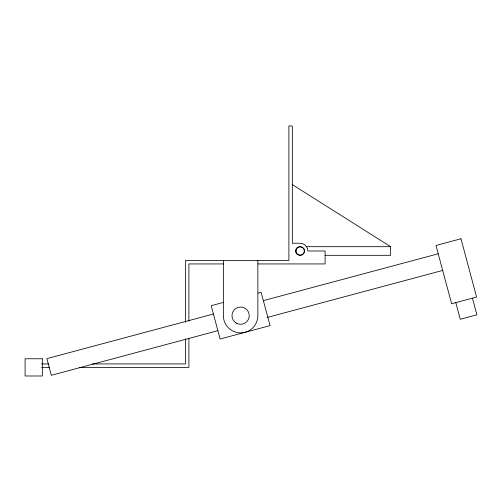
<?xml version="1.0" encoding="UTF-8"?>
<svg xmlns="http://www.w3.org/2000/svg" width="502" height="502" viewBox="0 0 502 502"><rect width="100%" height="100%" fill="white"/><g stroke="black" fill="none" stroke-linecap="round" stroke-linejoin="round"><path stroke-width="0.75" d="M295.935 249.883C294.304 255.179 303.032 257.52 304.262 252.117C305.9 246.821 297.165 244.48 295.935 249.883A4.311 4.311 0 0 0 295.935 252.117M296.368 248.848L295.791 251L296.368 253.152L297.943 254.734L300.102 255.311L302.254 254.734L303.835 253.152L304.413 251L303.835 248.848L302.254 247.266L300.102 246.689L297.943 247.266L296.368 248.848A4.311 4.311 0 0 1 297.943 247.266M223.283 302.449L211.173 305.693L220.102 339.001L270.063 325.616L261.134 292.308L258.11 293.118M213.406 314.02L46.868 358.648L51.329 375.301L217.868 330.674M263.368 300.635L438.233 253.78M267.07 317.49L442.695 270.434M306.345 246.689L390.619 246.689L390.619 255.311L325.07 255.311M223.377 263.933L188.896 263.933L188.896 321.142M257.859 263.933L325.101 263.933L325.101 251L307.858 251A7.756 7.756 0 0 0 300.102 243.244L292.34 243.244L292.34 126.002L288.895 126.002L288.895 260.482L185.445 260.482L185.445 322.397M41.541 363.931L48.581 363.931M92.374 363.931L185.445 363.931L185.445 338.85M41.559 367.382L49.397 367.382M79.178 367.382L188.896 367.382L188.896 338.379M292.34 184.623L390.619 246.689M472.438 298.163L476.9 314.817L460.246 319.278L455.785 302.624M257.859 260.482L257.859 315.658A17.244 17.244 0 0 1 240.615 332.895A17.244 17.244 0 0 1 223.377 315.658L223.377 260.482M297.943 254.734A4.311 4.311 0 0 1 296.368 253.152M460.98 238.757L436 245.453L451.618 303.741L476.599 297.046L460.98 238.757M42.344 358.761L25.1 358.761L25.1 375.998L42.344 375.998L42.344 358.761M236.304 323.119A8.622 8.622 0 0 0 249.237 315.658A8.622 8.622 0 0 0 236.304 308.19A8.622 8.622 0 0 0 236.304 323.119"/></g></svg>
